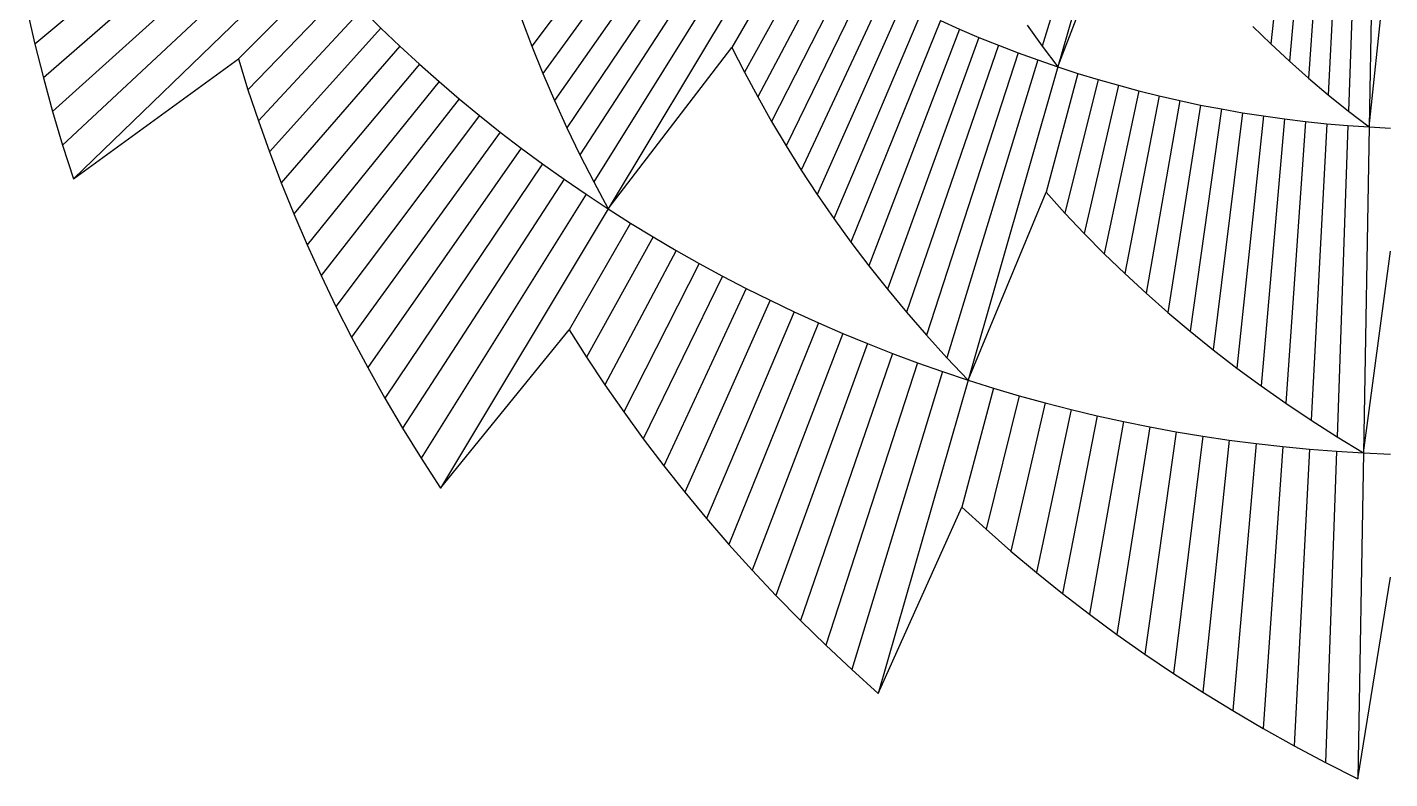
# Model space of a CAD drawing. Header units: metres. Extents: x -32.5 to 30, y -28.7 to 31.2.
# Drawn here: x -20.93 to -0.01, y -28.73 to -17.2 of the extents above; entities that cross this region are included whole.
import ezdxf

# ---------------------------------------------------------------- set-up
doc = ezdxf.new("R2010")
doc.units = ezdxf.units.M
for name, color, linetype in [('Fill', 3, 'Continuous'), ('Inner', 2, 'Continuous'), ('Outer', 1, 'Continuous')]:
    doc.layers.add(name, color=color, linetype=linetype)

msp = doc.modelspace()

# ---------------------------------------------------------------- linework, layer by layer
at = {"layer": 'Fill'}
for p, q in [((-3.951, -12.923), (-5.348, -17.492)), ((-3.729, -13.004), (-5.107, -17.81)), ((-1.429, -13.592), (-1.835, -17.459)), ((-1.192, -13.628), (-1.551, -17.724)), ((-0.955, -13.661), (-1.258, -17.984)), ((-0.717, -13.69), (-0.956, -18.239)), ((-0.479, -13.714), (-0.646, -18.489)), ((-0.24, -13.734), (-0.327, -18.733)), ((-10.975, -14.564), (-13.181, -17.492)), ((-17.662, -14.82), (-20.811, -17.462)), ((-10.727, -14.765), (-13.013, -17.911)), ((-10.476, -14.961), (-12.834, -18.329)), ((-17.411, -15.135), (-20.681, -17.978)), ((-10.221, -15.153), (-12.644, -18.745)), ((-17.154, -15.446), (-20.54, -18.494)), ((-9.962, -15.341), (-12.443, -19.161)), ((-9.7, -15.524), (-12.232, -19.576)), ((-16.892, -15.752), (-20.386, -19.011)), ((-9.435, -15.703), (-12.01, -19.989)), ((-9.167, -15.877), (-10.111, -17.513)), ((-16.625, -16.054), (-20.221, -19.528)), ((-8.895, -16.047), (-9.918, -17.893)), ((-8.62, -16.212), (-9.715, -18.272)), ((-16.352, -16.352), (-17.687, -17.687)), ((-8.342, -16.372), (-9.502, -18.649)), ((-16.074, -16.645), (-17.54, -18.163)), ((-8.061, -16.528), (-9.279, -19.024)), ((-7.777, -16.679), (-9.045, -19.398)), ((-15.79, -16.933), (-17.381, -18.639)), ((-7.491, -16.824), (-8.801, -19.768)), ((-7.201, -16.965), (-8.547, -20.136)), ((-6.909, -17.101), (-8.283, -20.501)), ((-15.502, -17.216), (-17.212, -19.115)), ((-6.615, -17.232), (-8.009, -20.863)), ((-6.318, -17.358), (-7.724, -21.221)), ((-15.208, -17.495), (-17.03, -19.591)), ((-6.018, -17.479), (-7.429, -21.576)), ((-14.909, -17.768), (-16.837, -20.066)), ((-5.717, -17.595), (-7.125, -21.927)), ((-5.413, -17.705), (-6.81, -22.274)), ((-5.107, -17.81), (-6.485, -22.616)), ((-4.799, -17.91), (-5.288, -19.734)), ((-14.605, -18.036), (-16.633, -20.54)), ((-4.489, -18.004), (-5, -20.053)), ((-4.177, -18.094), (-4.702, -20.367)), ((-3.864, -18.177), (-4.395, -20.677)), ((-14.297, -18.299), (-16.418, -21.014)), ((-3.549, -18.256), (-4.079, -20.982)), ((-3.232, -18.328), (-3.753, -21.283)), ((-2.914, -18.396), (-3.418, -21.578)), ((-13.984, -18.557), (-16.19, -21.486)), ((-2.594, -18.457), (-3.073, -21.868)), ((-2.273, -18.514), (-2.72, -22.153)), ((-1.951, -18.564), (-2.358, -22.432)), ((-1.628, -18.609), (-1.986, -22.705)), ((-13.666, -18.81), (-15.952, -21.956)), ((-1.304, -18.649), (-1.606, -22.972)), ((-0.979, -18.683), (-1.218, -23.232)), ((-0.653, -18.711), (-0.82, -23.486)), ((-0.327, -18.733), (-0.414, -23.732)), ((-13.344, -19.057), (-15.702, -22.424)), ((-13.017, -19.298), (-15.44, -22.891)), ((-12.686, -19.534), (-15.167, -23.355)), ((-12.35, -19.764), (-14.882, -23.816)), ((-12.01, -19.989), (-14.586, -24.275)), ((-11.667, -20.207), (-12.611, -21.843)), ((-11.319, -20.42), (-12.342, -22.266)), ((-10.967, -20.627), (-12.063, -22.687)), ((-10.612, -20.827), (-11.772, -23.104)), ((-10.253, -21.022), (-11.471, -23.518)), ((-9.89, -21.21), (-11.158, -23.929)), ((-9.524, -21.392), (-10.835, -24.336)), ((-9.155, -21.568), (-10.501, -24.739)), ((-8.782, -21.737), (-10.156, -25.137)), ((-8.407, -21.9), (-9.8, -25.531)), ((-8.028, -22.057), (-9.434, -25.92)), ((-7.646, -22.207), (-9.057, -26.304)), ((-7.262, -22.35), (-8.67, -26.682)), ((-6.875, -22.486), (-8.272, -27.055)), ((-6.485, -22.616), (-7.863, -27.423)), ((-6.093, -22.74), (-6.582, -24.564)), ((-5.699, -22.856), (-6.209, -24.904)), ((-5.302, -22.965), (-5.827, -25.239)), ((-4.903, -23.068), (-5.435, -25.568)), ((-4.503, -23.164), (-5.033, -25.89)), ((-4.1, -23.252), (-4.621, -26.207)), ((-3.696, -23.334), (-4.2, -26.517)), ((-3.29, -23.409), (-3.769, -26.82)), ((-2.883, -23.476), (-3.329, -27.116)), ((-2.474, -23.537), (-2.88, -27.405)), ((-2.064, -23.59), (-2.422, -27.686)), ((-1.653, -23.637), (-1.955, -27.96)), ((-1.241, -23.676), (-1.479, -28.225)), ((-0.828, -23.708), (-0.995, -28.483)), ((-0.414, -23.732), (-0.502, -28.732))]:
    msp.add_line(p, q, dxfattribs=at)
at = {"layer": 'Inner'}
for p, q in [((-15.79, -16.933), (-15.502, -17.216)), ((-6.909, -17.101), (-6.615, -17.232)), ((-15.502, -17.216), (-15.208, -17.495)), ((-6.615, -17.232), (-6.318, -17.358)), ((-6.318, -17.358), (-6.018, -17.479)), ((-15.208, -17.495), (-14.909, -17.768)), ((-6.018, -17.479), (-5.717, -17.595)), ((-14.909, -17.768), (-14.605, -18.036)), ((-5.717, -17.595), (-5.413, -17.705)), ((-5.413, -17.705), (-5.107, -17.81)), ((-5.107, -17.81), (-4.799, -17.91)), ((-4.799, -17.91), (-4.489, -18.004)), ((-14.605, -18.036), (-14.297, -18.299)), ((-4.489, -18.004), (-4.177, -18.094)), ((-4.177, -18.094), (-3.864, -18.177)), ((-3.864, -18.177), (-3.549, -18.256)), ((-14.297, -18.299), (-13.984, -18.557)), ((-3.549, -18.256), (-3.232, -18.328)), ((-3.232, -18.328), (-2.914, -18.396)), ((-2.914, -18.396), (-2.594, -18.457)), ((-13.984, -18.557), (-13.666, -18.81)), ((-2.594, -18.457), (-2.273, -18.514)), ((-2.273, -18.514), (-1.951, -18.564)), ((-1.951, -18.564), (-1.628, -18.609)), ((-1.628, -18.609), (-1.304, -18.649)), ((-13.666, -18.81), (-13.344, -19.057)), ((-1.304, -18.649), (-0.979, -18.683)), ((-0.979, -18.683), (-0.653, -18.711)), ((-0.653, -18.711), (-0.327, -18.733)), ((-0.327, -18.733), (0, -18.75)), ((-13.344, -19.057), (-13.017, -19.298)), ((-13.017, -19.298), (-12.686, -19.534)), ((-12.686, -19.534), (-12.35, -19.764)), ((-12.35, -19.764), (-12.01, -19.989)), ((-12.01, -19.989), (-11.667, -20.207)), ((-11.667, -20.207), (-11.319, -20.42)), ((-11.319, -20.42), (-10.967, -20.627)), ((-10.967, -20.627), (-10.612, -20.827)), ((-10.612, -20.827), (-10.253, -21.022)), ((-10.253, -21.022), (-9.89, -21.21)), ((-9.89, -21.21), (-9.524, -21.392)), ((-9.524, -21.392), (-9.155, -21.568)), ((-9.155, -21.568), (-8.782, -21.737)), ((-8.782, -21.737), (-8.407, -21.9)), ((-8.407, -21.9), (-8.028, -22.057)), ((-8.028, -22.057), (-7.646, -22.207)), ((-7.646, -22.207), (-7.262, -22.35)), ((-7.262, -22.35), (-6.875, -22.486)), ((-6.875, -22.486), (-6.485, -22.616)), ((-6.485, -22.616), (-6.093, -22.74)), ((-6.093, -22.74), (-5.699, -22.856)), ((-5.699, -22.856), (-5.302, -22.965)), ((-5.302, -22.965), (-4.903, -23.068)), ((-4.903, -23.068), (-4.503, -23.164)), ((-4.503, -23.164), (-4.1, -23.252)), ((-4.1, -23.252), (-3.696, -23.334)), ((-3.696, -23.334), (-3.29, -23.409)), ((-3.29, -23.409), (-2.883, -23.476)), ((-2.883, -23.476), (-2.474, -23.537)), ((-2.474, -23.537), (-2.064, -23.59)), ((-2.064, -23.59), (-1.653, -23.637)), ((-1.653, -23.637), (-1.241, -23.676)), ((-1.241, -23.676), (-0.828, -23.708)), ((-0.828, -23.708), (-0.414, -23.732)), ((-0.414, -23.732), (0, -23.75))]:
    msp.add_line(p, q, dxfattribs=at)
at = {"layer": 'Outer'}
for p, q in [((-5.107, -17.81), (-3.994, -14.905)), ((-0.327, -18.733), (0, -15.639)), ((-20.929, -16.948), (-20.811, -17.462)), ((-13.339, -17.074), (-13.181, -17.492)), ((-5.579, -17.172), (-5.348, -17.492)), ((-2.111, -17.19), (-1.835, -17.459)), ((-20.811, -17.462), (-20.681, -17.978)), ((-13.181, -17.492), (-13.013, -17.911)), ((-12.01, -19.989), (-10.111, -17.513)), ((-10.111, -17.513), (-9.918, -17.893)), ((-5.348, -17.492), (-5.107, -17.81)), ((-1.835, -17.459), (-1.551, -17.724)), ((-20.221, -19.528), (-17.687, -17.687)), ((-17.687, -17.687), (-17.54, -18.163)), ((-1.551, -17.724), (-1.258, -17.984)), ((-20.681, -17.978), (-20.54, -18.494)), ((-13.013, -17.911), (-12.834, -18.329)), ((-9.918, -17.893), (-9.715, -18.272)), ((-1.258, -17.984), (-0.956, -18.239)), ((-17.54, -18.163), (-17.381, -18.639)), ((-12.834, -18.329), (-12.644, -18.745)), ((-9.715, -18.272), (-9.502, -18.649)), ((-0.956, -18.239), (-0.646, -18.489)), ((-20.54, -18.494), (-20.386, -19.011)), ((-0.646, -18.489), (-0.327, -18.733)), ((-17.381, -18.639), (-17.212, -19.115)), ((-12.644, -18.745), (-12.443, -19.161)), ((-9.502, -18.649), (-9.279, -19.024)), ((-20.386, -19.011), (-20.221, -19.528)), ((-9.279, -19.024), (-9.045, -19.398)), ((-17.212, -19.115), (-17.03, -19.591)), ((-12.443, -19.161), (-12.232, -19.576)), ((-9.045, -19.398), (-8.801, -19.768)), ((-17.03, -19.591), (-16.837, -20.066)), ((-12.232, -19.576), (-12.01, -19.989)), ((-8.801, -19.768), (-8.547, -20.136)), ((-6.485, -22.616), (-5.288, -19.734)), ((-5.288, -19.734), (-5, -20.053)), ((-16.837, -20.066), (-16.633, -20.54)), ((-5, -20.053), (-4.702, -20.367)), ((-8.547, -20.136), (-8.283, -20.501)), ((-4.702, -20.367), (-4.395, -20.677)), ((-16.633, -20.54), (-16.418, -21.014)), ((-8.283, -20.501), (-8.009, -20.863)), ((-4.395, -20.677), (-4.079, -20.982)), ((-0.414, -23.732), (0, -20.639)), ((-8.009, -20.863), (-7.724, -21.221)), ((-16.418, -21.014), (-16.19, -21.486)), ((-4.079, -20.982), (-3.753, -21.283)), ((-7.724, -21.221), (-7.429, -21.576)), ((-3.753, -21.283), (-3.418, -21.578)), ((-16.19, -21.486), (-15.952, -21.956)), ((-7.429, -21.576), (-7.125, -21.927)), ((-3.418, -21.578), (-3.073, -21.868)), ((-15.952, -21.956), (-15.702, -22.424)), ((-14.586, -24.275), (-12.611, -21.843)), ((-12.611, -21.843), (-12.342, -22.266)), ((-7.125, -21.927), (-6.81, -22.274)), ((-3.073, -21.868), (-2.72, -22.153)), ((-2.72, -22.153), (-2.358, -22.432)), ((-12.342, -22.266), (-12.063, -22.687)), ((-6.81, -22.274), (-6.485, -22.616)), ((-15.702, -22.424), (-15.44, -22.891)), ((-2.358, -22.432), (-1.986, -22.705)), ((-12.063, -22.687), (-11.772, -23.104)), ((-1.986, -22.705), (-1.606, -22.972)), ((-15.44, -22.891), (-15.167, -23.355)), ((-1.606, -22.972), (-1.218, -23.232)), ((-11.772, -23.104), (-11.471, -23.518)), ((-15.167, -23.355), (-14.882, -23.816)), ((-1.218, -23.232), (-0.82, -23.486)), ((-11.471, -23.518), (-11.158, -23.929)), ((-0.82, -23.486), (-0.414, -23.732)), ((-14.882, -23.816), (-14.586, -24.275)), ((-11.158, -23.929), (-10.835, -24.336)), ((-10.835, -24.336), (-10.501, -24.739)), ((-7.863, -27.423), (-6.582, -24.564)), ((-6.582, -24.564), (-6.209, -24.904)), ((-10.501, -24.739), (-10.156, -25.137)), ((-6.209, -24.904), (-5.827, -25.239)), ((-10.156, -25.137), (-9.8, -25.531)), ((-5.827, -25.239), (-5.435, -25.568)), ((-9.8, -25.531), (-9.434, -25.92)), ((-5.435, -25.568), (-5.033, -25.89)), ((-0.502, -28.732), (0, -25.639)), ((-9.434, -25.92), (-9.057, -26.304)), ((-5.033, -25.89), (-4.621, -26.207)), ((-9.057, -26.304), (-8.67, -26.682)), ((-4.621, -26.207), (-4.2, -26.517)), ((-4.2, -26.517), (-3.769, -26.82)), ((-8.67, -26.682), (-8.272, -27.055)), ((-3.769, -26.82), (-3.329, -27.116)), ((-8.272, -27.055), (-7.863, -27.423)), ((-3.329, -27.116), (-2.88, -27.405)), ((-2.88, -27.405), (-2.422, -27.686)), ((-2.422, -27.686), (-1.955, -27.96)), ((-1.955, -27.96), (-1.479, -28.225)), ((-1.479, -28.225), (-0.995, -28.483)), ((-0.995, -28.483), (-0.502, -28.732))]:
    msp.add_line(p, q, dxfattribs=at)

doc.saveas('drawing.dxf')
